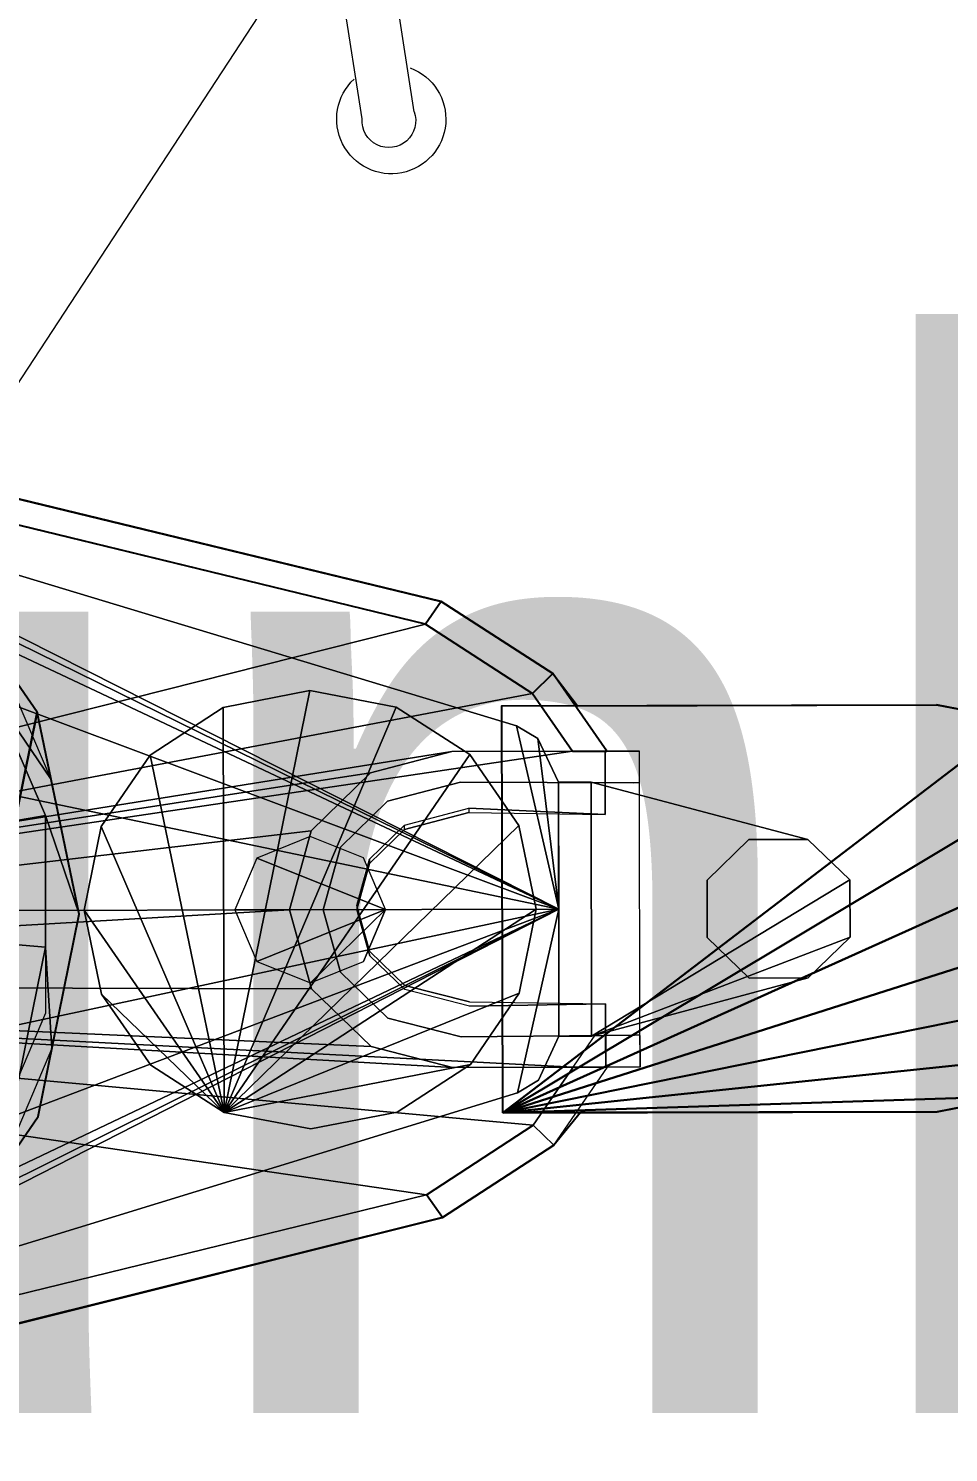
# Model space of a CAD drawing. Header units: millimetres. Extents: x 2562 to 7288, y 778 to 5635.
# Drawn here: x 5853.04 to 5870.69, y 1475.3 to 1502.59 of the extents above; entities that cross this region are included whole.
import ezdxf

# ---------------------------------------------------------------- set-up
doc = ezdxf.new("R2010")
doc.units = ezdxf.units.MM
doc.linetypes.add('x-ref_base elevations 1$0$DASHEDX2', pattern=[38.1, 25.4, -12.7])
doc.layers.add('0-gnl-gor3', color=252, linetype='Continuous')
doc.layers.add('2-tef-sabit', color=251, linetype='Continuous')
doc.styles.add('geomim', font='ARIALN.TTF')

# ---------------------------------------------------------------- blocks, each defined once
blk = doc.blocks.new('GRINDER')
at = {"layer": '0-gnl-gor3'}
for p, q in [((59.05, 135.17, -5.35), (101.95, 309.17, -5.35)), ((-99.37, 300.23, 6.99), (-59.05, 135.17, 6.99)), ((97.44, 290.2, 6.99), (59.05, 135.17, 6.99)), ((-79.86, 220.35, -5.35), (-59.05, 135.17, -5.35)), ((-45.2, 113.77, 6.99), (-59.05, 135.17, 6.99)), ((-59.05, 135.17, -5.35), (-45.2, 113.77, -5.35)), ((59.05, 135.17, 6.99), (45.2, 113.77, 6.99)), ((45.2, 113.77, -5.35), (59.05, 135.17, -5.35)), ((-38.99, 123.55, -4.2), (-38.99, 40.23, -4.2)), ((38.99, 123.55, -4.2), (38.99, 40.23, -4.2)), ((-30.26, 103.47, 6.99), (-45.2, 113.77, 6.99)), ((-45.2, 113.77, -5.35), (-38.95, 109.09, -5.35)), ((38.96, 108.68, -5.35), (45.2, 113.77, -5.35)), ((-38.95, 109.09, -5.35), (-38.99, 40.23, -5.35)), ((38.99, 40.23, -5.35), (38.96, 108.68, -5.35)), ((-36.02, 24.84, -4.2), (-38.99, 40.23, -4.2)), ((38.99, 40.23, -4.2), (36.02, 24.84, -4.2))]:
    blk.add_line(p, q, dxfattribs=at)
at = {"layer": '0-gnl-gor3', "extrusion": (-0.96011, -0.249735, 0.125786)}
blk.add_line((-59.05, 135.17, 6.99), (-99.37, 300.23, 6.99), dxfattribs=at)
at = {"layer": '0-gnl-gor3', "lineweight": 9}
for p, q in [((94.13, 301.03, 40.57), (54.65, 138.21, 40.57)), ((-92.3, 291.53, 40.57), (-54.65, 138.21, 40.57)), ((-85.34, 285.57, 163.68), (-35.19, 120.75, 163.68)), ((35.19, 120.75, 163.68), (85.34, 285.57, 163.68)), ((-37.98, 212.68, 411.81), (-70.81, 235.32, 411.81)), ((-37.98, 212.68, 560.7), (-70.81, 235.32, 560.7)), ((-37.98, 212.68, 549.51), (-70.81, 235.32, 549.51)), ((72.31, 235.32, 411.81), (39.48, 212.68, 411.81)), ((72.31, 235.32, 560.7), (39.48, 212.68, 560.7)), ((72.31, 235.32, 549.51), (39.48, 212.68, 549.51)), ((-18.14, 211.17, 396.58), (-53.04, 226.09, 396.58)), ((-18.14, 211.17, 396.58), (-53.04, 226.09, 396.58)), ((54.54, 226.09, 396.58), (19.64, 211.17, 396.58)), ((54.54, 226.09, 396.58), (19.64, 211.17, 396.58)), ((0.75, 204.73, 411.81), (-37.98, 212.68, 411.81)), ((0.75, 204.73, 560.7), (-37.98, 212.68, 560.7)), ((0.75, 204.73, 549.51), (-37.98, 212.68, 549.51)), ((19.64, 211.17, 396.58), (-18.14, 211.17, 396.58)), ((19.64, 211.17, 396.58), (-18.14, 211.17, 396.58)), ((39.48, 212.68, 411.81), (0.75, 204.73, 411.81)), ((39.48, 212.68, 560.7), (0.75, 204.73, 560.7)), ((39.48, 212.68, 549.51), (0.75, 204.73, 549.51)), ((-16.07, 200.46, 251.81), (0, 203.76, 251.81)), ((-16.07, 200.46, 283.99), (0, 203.76, 283.99)), ((0, 203.76, 251.81), (16.07, 200.46, 251.81)), ((0, 203.76, 283.99), (16.07, 200.46, 283.99)), ((-29.7, 191.06, 165.08), (-16.07, 200.46, 165.08)), ((-29.7, 191.06, 251.81), (-16.07, 200.46, 251.81)), ((-29.7, 191.06, 283.99), (-16.07, 200.46, 283.99)), ((16.07, 200.46, 165.08), (29.7, 191.06, 165.08)), ((16.07, 200.46, 251.81), (29.7, 191.06, 251.81)), ((16.07, 200.46, 283.99), (29.7, 191.06, 283.99)), ((-38.81, 177, 251.81), (-29.7, 191.06, 251.81)), ((-38.81, 177, 283.99), (-29.7, 191.06, 283.99)), ((-29.7, 191.06, 283.99), (-29.7, 191.06, 313.37)), ((29.7, 191.06, 165.08), (38.81, 177, 165.08)), ((29.7, 191.06, 251.81), (38.81, 177, 251.81)), ((29.7, 191.06, 283.99), (38.81, 177, 283.99)), ((-42.01, 160.41, 165.08), (-38.81, 177, 165.08)), ((-42.01, 160.41, 251.81), (-38.81, 177, 251.81)), ((-42.01, 160.41, 283.99), (-38.81, 177, 283.99)), ((-38.81, 177, 251.81), (-38.81, 177, 165.08)), ((-38.81, 177, 313.37), (-38.81, 177, 283.99)), ((-9.91, 170.64, 313.37), (0, 174.87, 313.37)), ((0, 174.87, 313.37), (9.91, 170.64, 313.37)), ((38.81, 177, 165.08), (42.01, 160.41, 165.08)), ((38.81, 177, 251.81), (42.01, 160.41, 251.81)), ((38.81, 177, 283.99), (42.01, 160.41, 283.99)), ((-14.01, 160.41, 313.37), (-9.91, 170.64, 313.37)), ((9.91, 170.64, 313.37), (14.01, 160.41, 313.37)), ((0, 164.38, 40.57), (-15.13, 160.2, 40.57)), ((0, 164.38, 46.17), (-15.13, 160.2, 46.17)), ((15.13, 160.2, 40.57), (0, 164.38, 40.57)), ((15.13, 160.2, 46.17), (0, 164.38, 46.17)), ((-38.81, 143.82, 165.08), (-42.01, 160.41, 165.08)), ((-38.81, 143.82, 251.81), (-42.01, 160.41, 251.81)), ((-38.81, 143.82, 283.99), (-42.01, 160.41, 283.99)), ((-42.01, 160.41, 283.99), (-42.01, 160.41, 313.37)), ((-15.13, 160.2, 40.57), (-26.2, 148.77, 40.57)), ((-15.13, 160.2, 46.17), (-26.2, 148.77, 46.17)), ((-9.91, 150.19, 313.37), (-14.01, 160.41, 313.37)), ((14.01, 160.41, 313.37), (9.91, 150.19, 313.37)), ((26.2, 148.77, 40.57), (15.13, 160.2, 40.57)), ((26.2, 148.77, 46.17), (15.13, 160.2, 46.17)), ((42.01, 160.41, 165.08), (38.81, 143.82, 165.08)), ((42.01, 160.41, 251.81), (38.81, 143.82, 251.81)), ((42.01, 160.41, 283.99), (38.81, 143.82, 283.99)), ((0, 157.92, 9.79), (-12, 154.6, 9.79)), ((0, 157.92, 40.57), (-12, 154.6, 40.57)), ((12, 154.6, 9.79), (0, 157.92, 9.79)), ((12, 154.6, 40.57), (0, 157.92, 40.57)), ((-12, 154.6, 9.79), (-20.78, 145.54, 9.79)), ((-12, 154.6, 40.57), (-20.78, 145.54, 40.57)), ((20.78, 145.54, 9.79), (12, 154.6, 9.79)), ((20.78, 145.54, 40.57), (12, 154.6, 40.57)), ((0, 145.95, 313.37), (-9.91, 150.19, 313.37)), ((-0.82, 151.45, 40.57), (-9.69, 149, 40.57)), ((0, 151.45, 46.17), (-8.86, 149, 46.17)), ((8.04, 149, 40.57), (-0.82, 151.45, 40.57)), ((8.86, 149, 46.17), (0, 151.45, 46.17)), ((9.91, 150.19, 313.37), (0, 145.95, 313.37)), ((-26.2, 148.77, 40.57), (-30.26, 133.16, 40.57)), ((-26.2, 148.77, 46.17), (-30.26, 133.16, 46.17)), ((-9.69, 149, 40.57), (-16.18, 142.3, 40.57)), ((-8.86, 149, 46.17), (-15.35, 142.3, 46.17)), ((14.53, 142.3, 40.57), (8.04, 149, 40.57)), ((15.35, 142.3, 46.17), (8.86, 149, 46.17)), ((30.26, 133.16, 40.57), (26.2, 148.77, 40.57)), ((30.26, 133.16, 46.17), (26.2, 148.77, 46.17)), ((-20.78, 145.54, 9.79), (-24.41, 131.54, 9.79)), ((-20.78, 145.54, 40.57), (-24.41, 131.54, 40.57)), ((24.41, 131.54, 9.79), (20.78, 145.54, 9.79)), ((24.41, 131.54, 40.57), (20.78, 145.54, 40.57)), ((-29.7, 129.76, 165.08), (-38.81, 143.82, 165.08)), ((-29.7, 129.76, 251.81), (-38.81, 143.82, 251.81)), ((-29.7, 129.76, 283.99), (-38.81, 143.82, 283.99)), ((-16.18, 142.3, 40.57), (-19.39, 129.92, 40.57)), ((-15.35, 142.3, 46.17), (-18.57, 129.92, 46.17)), ((17.74, 129.92, 40.57), (14.53, 142.3, 40.57)), ((18.57, 129.92, 46.17), (15.35, 142.3, 46.17)), ((38.81, 143.82, 165.08), (29.7, 129.76, 165.08)), ((38.81, 143.82, 251.81), (29.7, 129.76, 251.81)), ((38.81, 143.82, 283.99), (29.7, 129.76, 283.99)), ((38.81, 143.82, 283.99), (38.81, 143.82, 313.37)), ((-41.38, 117.71, 40.57), (-54.65, 138.21, 40.57)), ((-30.26, 110.04, 40.57), (-30.26, 133.16, 40.57)), ((-30.26, 110.04, 46.17), (-30.26, 133.16, 46.17)), ((-24.21, 98.3, 12.51), (-24.41, 131.54, 9.79)), ((-24.21, 103.8, 40.57), (-24.41, 131.54, 40.57)), ((24.21, 98.3, 12.51), (24.41, 131.54, 9.79)), ((24.21, 103.8, 40.57), (24.41, 131.54, 40.57)), ((30.26, 133.16, 46.17), (30.26, 110.04, 46.17)), ((30.26, 133.16, 40.57), (30.26, 110.04, 40.57)), ((-29.7, 129.76, 251.81), (-29.7, 129.76, 165.08)), ((-16.07, 120.37, 165.08), (-29.7, 129.76, 165.08)), ((-16.07, 120.37, 251.81), (-29.7, 129.76, 251.81)), ((-16.07, 120.37, 283.99), (-29.7, 129.76, 283.99)), ((-19.39, 129.92, 40.57), (-18.15, 103.8, 40.57)), ((-18.57, 129.92, 46.17), (-18.15, 103.8, 46.17)), ((29.7, 129.76, 165.08), (16.07, 120.37, 165.08)), ((29.7, 129.76, 251.81), (16.07, 120.37, 251.81)), ((29.7, 129.76, 283.99), (16.07, 120.37, 283.99)), ((17.74, 129.92, 40.57), (18.15, 103.8, 40.57)), ((18.57, 129.92, 46.17), (18.15, 103.8, 46.17)), ((29.7, 129.76, 165.08), (29.7, 129.76, 251.81)), ((29.7, 129.76, 283.99), (29.7, 129.76, 313.37)), ((-38.99, 123.55, -4.2), (38.99, 123.55, -4.2)), ((-35.19, 120.75, 102.12), (-32.74, 116.71, 102.12)), ((-35.19, 120.75, 250.42), (-32.74, 116.71, 250.42)), ((0, 117.07, 165.08), (-16.07, 120.37, 165.08)), ((0, 117.07, 251.81), (-16.07, 120.37, 251.81)), ((0, 117.07, 283.99), (-16.07, 120.37, 283.99)), ((16.07, 120.37, 165.08), (0, 117.07, 165.08)), ((16.07, 120.37, 251.81), (0, 117.07, 251.81)), ((16.07, 120.37, 283.99), (0, 117.07, 283.99)), ((35.19, 120.75, 102.12), (32.74, 116.71, 102.12)), ((35.19, 120.75, 163.68), (32.74, 116.71, 163.68)), ((35.19, 120.75, 250.42), (32.74, 116.71, 250.42)), ((35.19, 120.75, 282.59), (32.74, 116.71, 282.59)), ((-30.26, 110.04, 40.57), (-41.38, 117.71, 40.57)), ((41.38, 117.71, 40.57), (45.2, 113.77, 6.99)), ((-32.74, 116.71, 102.12), (-24.32, 112.75, 102.12)), ((-32.74, 116.71, 163.68), (-32.74, 116.71, 163.68)), ((-32.74, 116.71, 163.68), (-24.32, 112.75, 163.68)), ((-32.74, 116.71, 250.42), (-24.32, 112.75, 250.42)), ((32.74, 116.71, 102.12), (24.32, 112.75, 102.12)), ((32.74, 116.71, 250.42), (24.32, 112.75, 250.42)), ((24.32, 112.75, 102.12), (-24.32, 112.75, 102.12)), ((24.32, 112.75, 163.68), (-24.32, 112.75, 163.68)), ((24.32, 112.75, 250.42), (-24.32, 112.75, 250.42)), ((24.32, 112.75, 282.59), (-24.32, 112.75, 282.59)), ((45.2, 113.77, 6.99), (30.26, 103.47, 6.99)), ((-30.26, 103.47, 6.99), (-30.26, 110.04, 40.57)), ((-30.26, 110.04, 46.17), (-30.26, 103.8, 46.17)), ((30.26, 110.04, 46.17), (30.26, 110.04, 40.57)), ((30.26, 110.04, 46.17), (30.26, 103.8, 46.17)), ((-24.32, 106.5, 107.72), (-13.28, 64.92, 107.72)), ((-24.32, 106.5, 102.12), (-13.28, 64.92, 102.12)), ((24.32, 106.5, 107.72), (13.28, 64.92, 107.72)), ((24.32, 106.5, 102.12), (13.28, 64.92, 102.12)), ((-30.26, 97.22, 6.99), (-30.26, 103.8, 40.57)), ((-30.26, 103.8, 40.57), (-18.15, 103.8, 40.57)), ((-30.26, 103.8, 40.57), (-30.26, 103.8, 46.17)), ((-24.21, 98.3, 12.51), (-24.21, 103.8, 40.57)), ((24.21, 98.3, 12.51), (24.21, 103.8, 40.57)), ((30.26, 97.22, 6.99), (30.26, 103.8, 40.57)), ((30.26, 103.8, 40.57), (30.26, 103.8, 46.17)), ((-30.26, 103.47, 6.99), (-30.26, 97.22, 6.99)), ((30.26, 103.47, 6.99), (30.26, 97.22, 6.99)), ((-24.21, 97.22, 6.99), (-24.21, 98.3, 12.51)), ((24.19, 97.22, 6.99), (24.19, 98.3, 12.51)), ((-21.85, 97.22, 6.99), (-30.26, 97.22, 6.99)), ((24.21, 97.22, 6.99), (-24.21, 97.22, 6.99)), ((30.26, 97.22, 6.99), (21.85, 97.22, 6.99)), ((-13.28, 76.27, 85.34), (-5.5, 84.3, 85.34)), ((-13.28, 76.27, 102.12), (-5.5, 84.3, 102.12)), ((-5.5, 84.3, 85.34), (5.5, 84.3, 85.34)), ((-5.5, 84.3, 102.12), (5.5, 84.3, 102.12)), ((5.5, 84.3, 85.34), (13.28, 76.27, 85.34)), ((5.5, 84.3, 102.12), (13.28, 76.27, 102.12)), ((-13.28, 64.92, 85.34), (-13.28, 76.27, 85.34)), ((-13.28, 64.92, 102.12), (-13.28, 76.27, 102.12)), ((13.28, 76.27, 85.34), (13.28, 64.92, 85.34)), ((13.28, 76.27, 102.12), (13.28, 64.92, 102.12)), ((-5.5, 56.89, 85.34), (-13.28, 64.92, 85.34)), ((-5.5, 56.89, 107.72), (-13.28, 64.92, 107.72)), ((-5.5, 56.89, 102.12), (-13.28, 64.92, 102.12)), ((-13.28, 64.92, 102.12), (-13.28, 64.92, 107.72)), ((13.28, 64.92, 85.34), (5.5, 56.89, 85.34)), ((13.28, 64.92, 107.72), (5.5, 56.89, 107.72)), ((13.28, 64.92, 102.12), (5.5, 56.89, 102.12)), ((5.5, 56.89, 85.34), (-5.5, 56.89, 85.34)), ((5.5, 56.89, 107.72), (-5.5, 56.89, 107.72)), ((5.5, 56.89, 102.12), (-5.5, 56.89, 102.12)), ((5.5, 56.89, 102.12), (5.5, 56.89, 107.72))]:
    blk.add_line(p, q, dxfattribs=at)
at = {"layer": '0-gnl-gor3', "lineweight": 9, "extrusion": (0, -1, 0)}
for p, q in [((94.13, 301.03, 40.57), (54.65, 138.21, 40.57)), ((54.65, 138.21, 40.57), (41.38, 117.71, 40.57)), ((41.38, 117.71, 40.57), (24.13, 105.82, 40.57))]:
    blk.add_line(p, q, dxfattribs=at)
at = {"layer": '0-gnl-gor3', "lineweight": 9, "extrusion": (1, 2e-16, -2e-16)}
blk.add_line((30.26, 110.04, 40.57), (41.38, 117.71, 40.57), dxfattribs=at)
at = {"layer": '0-gnl-gor3', "lineweight": 9, "extrusion": (-0.96011, -0.249735, 0.125786)}
blk.add_line((-13.28, 76.27, 85.34), (-13.28, 76.27, 102.12), dxfattribs=at)
at = {"layer": '0-gnl-gor3'}
for points in [[(-59.05, 135.17, 6.99), (-54.65, 138.21, 40.57), (-92.3, 291.53, 40.57), (-99.37, 300.23, 6.99)], [(-45.2, 113.77, 6.99), (-59.05, 135.17, 6.99), (-54.65, 138.21, 40.57), (-41.38, 117.71, 40.57)]]:
    blk.add_3dface(points, dxfattribs=at)
at = {"layer": '0-gnl-gor3', "lineweight": 9}
for points, invisible_edges in [([(94.13, 301.03, 40.57), (97.44, 290.2, 6.99), (59.05, 135.17, 6.99), (54.65, 138.21, 40.57)], 7), ([(-35.19, 120.75, 102.12), (-35.19, 120.75, 163.68), (-85.34, 285.57, 163.68), (-85.34, 285.57, 102.12)], 4), ([(35.19, 120.75, 102.12), (35.19, 120.75, 163.68), (85.34, 285.57, 163.68), (85.34, 285.57, 102.12)], 5), ([(-70.81, 235.32, 411.81), (-37.98, 212.68, 411.81), (-37.98, 212.68, 560.7), (-70.81, 235.32, 560.7)], 2), ([(39.48, 212.68, 411.81), (72.31, 235.32, 411.81), (72.31, 235.32, 560.7), (39.48, 212.68, 560.7)], 10), ([(-37.98, 212.68, 411.81), (0.75, 204.73, 411.81), (0.75, 204.73, 560.7), (-37.98, 212.68, 560.7)], 10), ([(0.75, 204.73, 411.81), (39.48, 212.68, 411.81), (39.48, 212.68, 560.7), (0.75, 204.73, 560.7)], 10), ([(-16.07, 200.46, 165.08), (-16.07, 200.46, 251.81), (0, 203.76, 251.81), (0, 203.76, 165.08)], 4), ([(-16.07, 200.46, 283.99), (-16.07, 200.46, 313.37), (0, 203.76, 313.37), (0, 203.76, 283.99)], 5), ([(0, 203.76, 165.08), (0, 203.76, 251.81), (16.07, 200.46, 251.81), (16.07, 200.46, 165.08)], 5), ([(0, 203.76, 283.99), (0, 203.76, 313.37), (16.07, 200.46, 313.37), (16.07, 200.46, 283.99)], 5), ([(-29.7, 191.06, 283.99), (-29.7, 191.06, 313.37), (-16.07, 200.46, 313.37), (-16.07, 200.46, 283.99)], 5), ([(16.07, 200.46, 165.08), (16.07, 200.46, 251.81), (29.7, 191.06, 251.81), (29.7, 191.06, 165.08)], 5), ([(16.07, 200.46, 283.99), (16.07, 200.46, 313.37), (29.7, 191.06, 313.37), (29.7, 191.06, 283.99)], 1), ([(-38.81, 177, 165.08), (-38.81, 177, 251.81), (-29.7, 191.06, 251.81), (-29.7, 191.06, 165.08)], 1), ([(-38.81, 177, 283.99), (-38.81, 177, 313.37), (-29.7, 191.06, 313.37), (-29.7, 191.06, 283.99)], 5), ([(29.7, 191.06, 165.08), (29.7, 191.06, 251.81), (38.81, 177, 251.81), (38.81, 177, 165.08)], 1), ([(29.7, 191.06, 283.99), (29.7, 191.06, 313.37), (38.81, 177, 313.37), (38.81, 177, 283.99)], 4), ([(-42.01, 160.41, 165.08), (-42.01, 160.41, 251.81), (-38.81, 177, 251.81), (-38.81, 177, 165.08)], 5), ([(-42.01, 160.41, 283.99), (-42.01, 160.41, 313.37), (-38.81, 177, 313.37), (-38.81, 177, 283.99)], 5), ([(38.81, 177, 165.08), (38.81, 177, 251.81), (42.01, 160.41, 251.81), (42.01, 160.41, 165.08)], 4), ([(38.81, 177, 283.99), (38.81, 177, 313.37), (42.01, 160.41, 313.37), (42.01, 160.41, 283.99)], 5), ([(-8.86, 149, 46.17), (0, 151.45, 46.17), (0, 164.38, 46.17), (-15.13, 160.2, 46.17)], 10), ([(0, 151.45, 46.17), (8.86, 149, 46.17), (15.13, 160.2, 46.17), (0, 164.38, 46.17)], 10), ([(-38.81, 143.82, 165.08), (-38.81, 143.82, 251.81), (-42.01, 160.41, 251.81), (-42.01, 160.41, 165.08)], 5), ([(-38.81, 143.82, 283.99), (-38.81, 143.82, 313.37), (-42.01, 160.41, 313.37), (-42.01, 160.41, 283.99)], 5), ([(-15.35, 142.3, 46.17), (-8.86, 149, 46.17), (-15.13, 160.2, 46.17), (-26.2, 148.77, 46.17)], 10), ([(26.2, 148.77, 46.17), (15.13, 160.2, 46.17), (8.86, 149, 46.17), (15.35, 142.3, 46.17)], 10), ([(42.01, 160.41, 165.08), (42.01, 160.41, 251.81), (38.81, 143.82, 251.81), (38.81, 143.82, 165.08)], 5), ([(42.01, 160.41, 283.99), (42.01, 160.41, 313.37), (38.81, 143.82, 313.37), (38.81, 143.82, 283.99)], 5), ([(0, 157.92, 9.79), (-12, 154.6, 9.79), (-12, 154.6, 40.57), (0, 157.92, 40.57)], 10), ([(12, 154.6, 9.79), (0, 157.92, 9.79), (0, 157.92, 40.57), (12, 154.6, 40.57)], 10), ([(-12, 154.6, 9.79), (-12, 154.6, 40.57), (-20.78, 145.54, 40.57), (-20.78, 145.54, 9.79)], 5), ([(12, 154.6, 9.79), (20.78, 145.54, 9.79), (20.78, 145.54, 40.57), (12, 154.6, 40.57)], 10), ([(8.86, 149, 46.17), (8.04, 149, 40.57), (-0.82, 151.45, 40.57), (0, 151.45, 46.17)], 5), ([(-26.2, 148.77, 46.17), (-15.35, 142.3, 46.17), (-18.57, 129.92, 46.17), (-30.26, 133.16, 46.17)], 5), ([(8.04, 149, 40.57), (14.53, 142.3, 40.57), (15.35, 142.3, 46.17), (8.86, 149, 46.17)], 10), ([(30.26, 133.16, 46.17), (18.57, 129.92, 46.17), (15.35, 142.3, 46.17), (26.2, 148.77, 46.17)], 5), ([(-20.78, 145.54, 9.79), (-20.78, 145.54, 40.57), (-24.41, 131.54, 40.57), (-24.41, 131.54, 9.79)], 5), ([(20.78, 145.54, 9.79), (20.78, 145.54, 40.57), (24.41, 131.54, 40.57), (24.41, 131.54, 9.79)], 5), ([(-29.7, 129.76, 165.08), (-29.7, 129.76, 251.81), (-38.81, 143.82, 251.81), (-38.81, 143.82, 165.08)], 5), ([(-29.7, 129.76, 283.99), (-29.7, 129.76, 313.37), (-38.81, 143.82, 313.37), (-38.81, 143.82, 283.99)], 4), ([(14.53, 142.3, 40.57), (17.74, 129.92, 40.57), (18.57, 129.92, 46.17), (15.35, 142.3, 46.17)], 10), ([(38.81, 143.82, 165.08), (38.81, 143.82, 251.81), (29.7, 129.76, 251.81), (29.7, 129.76, 165.08)], 5), ([(38.81, 143.82, 283.99), (38.81, 143.82, 313.37), (29.7, 129.76, 313.37), (29.7, 129.76, 283.99)], 5), ([(-30.26, 133.16, 46.17), (-18.57, 129.92, 46.17), (-18.15, 103.8, 46.17), (-30.26, 103.8, 46.17)], 1), ([(-24.41, 131.54, 40.57), (-24.41, 131.54, 9.79), (-24.21, 98.3, 12.51), (-24.21, 103.8, 40.57)], 5), ([(30.26, 103.8, 46.17), (18.15, 103.8, 46.17), (18.57, 129.92, 46.17), (30.26, 133.16, 46.17)], 4), ([(24.21, 103.8, 40.57), (24.21, 98.3, 12.51), (24.41, 131.54, 9.79), (24.41, 131.54, 40.57)], 5), ([(-16.07, 120.37, 165.08), (-16.07, 120.37, 251.81), (-29.7, 129.76, 251.81), (-29.7, 129.76, 165.08)], 5), ([(-16.07, 120.37, 283.99), (-16.07, 120.37, 313.37), (-29.7, 129.76, 313.37), (-29.7, 129.76, 283.99)], 1), ([(29.7, 129.76, 165.08), (29.7, 129.76, 251.81), (16.07, 120.37, 251.81), (16.07, 120.37, 165.08)], 5), ([(29.7, 129.76, 283.99), (29.7, 129.76, 313.37), (16.07, 120.37, 313.37), (16.07, 120.37, 283.99)], 5), ([(17.74, 129.92, 40.57), (18.15, 103.8, 40.57), (18.15, 103.8, 46.17), (18.57, 129.92, 46.17)], 8), ([(-32.74, 116.71, 282.59), (-35.19, 120.75, 282.59), (-35.19, 120.75, 250.42), (-32.74, 116.71, 250.42)], 2), ([(0, 117.07, 165.08), (0, 117.07, 251.81), (-16.07, 120.37, 251.81), (-16.07, 120.37, 165.08)], 5), ([(0, 117.07, 283.99), (0, 117.07, 313.37), (-16.07, 120.37, 313.37), (-16.07, 120.37, 283.99)], 5), ([(16.07, 120.37, 165.08), (16.07, 120.37, 251.81), (0, 117.07, 251.81), (0, 117.07, 165.08)], 5), ([(16.07, 120.37, 283.99), (16.07, 120.37, 313.37), (0, 117.07, 313.37), (0, 117.07, 283.99)], 5), ([(35.19, 120.75, 282.59), (32.74, 116.71, 282.59), (32.74, 116.71, 250.42), (35.19, 120.75, 250.42)], 8), ([(35.19, 120.75, 163.68), (32.74, 116.71, 163.68), (32.74, 116.71, 102.12), (35.19, 120.75, 102.12)], 8), ([(45.2, 113.77, 6.99), (30.26, 103.47, 6.99), (30.26, 110.04, 40.57), (41.38, 117.71, 40.57)], 8), ([(-24.32, 112.75, 102.12), (-24.32, 106.5, 102.12), (-24.32, 106.5, 163.68), (-24.32, 112.75, 163.68)], 2), ([(24.32, 106.5, 163.68), (24.32, 112.75, 163.68), (24.32, 112.75, 102.12), (24.32, 106.5, 102.12)], 8), ([(-13.28, 64.92, 102.12), (-13.28, 64.92, 107.72), (-24.32, 106.5, 107.72), (-24.32, 106.5, 102.12)], 5), ([(13.28, 64.92, 102.12), (13.28, 64.92, 107.72), (24.32, 106.5, 107.72), (24.32, 106.5, 102.12)], 5), ([(-24.21, 97.22, 6.99), (-30.26, 97.22, 6.99), (-30.26, 103.8, 40.57), (-24.21, 103.8, 40.57)], 8), ([(-30.26, 97.22, 6.99), (-30.26, 103.8, 40.57), (-24.21, 103.8, 40.57), (-24.21, 97.22, 6.99)], 4), ([(30.26, 97.22, 6.99), (30.26, 103.8, 40.57), (24.21, 103.8, 40.57), (24.21, 97.22, 6.99)], 4), ([(-5.5, 84.3, 85.34), (-13.28, 76.27, 85.34), (-13.28, 76.27, 102.12), (-5.5, 84.3, 102.12)], 2), ([(5.5, 84.3, 85.34), (-5.5, 84.3, 85.34), (-5.5, 84.3, 102.12), (5.5, 84.3, 102.12)], 8), ([(13.28, 76.27, 102.12), (13.28, 76.27, 85.34), (5.5, 84.3, 85.34), (5.5, 84.3, 102.12)], 4), ([(-13.28, 76.27, 85.34), (-13.28, 64.92, 85.34), (-13.28, 64.92, 102.12), (-13.28, 76.27, 102.12)], 8), ([(13.28, 76.27, 85.34), (13.28, 76.27, 102.12), (13.28, 64.92, 102.12), (13.28, 64.92, 85.34)], 4), ([(-13.28, 64.92, 85.34), (-13.28, 64.92, 102.12), (-5.5, 56.89, 102.12), (-5.5, 56.89, 85.34)], 4), ([(-5.5, 56.89, 102.12), (-5.5, 56.89, 107.72), (-13.28, 64.92, 107.72), (-13.28, 64.92, 102.12)], 5), ([(5.5, 56.89, 85.34), (13.28, 64.92, 85.34), (13.28, 64.92, 102.12), (5.5, 56.89, 102.12)], 2), ([(5.5, 56.89, 102.12), (5.5, 56.89, 107.72), (13.28, 64.92, 107.72), (13.28, 64.92, 102.12)], 5), ([(-5.5, 56.89, 85.34), (-5.5, 56.89, 102.12), (5.5, 56.89, 102.12), (5.5, 56.89, 85.34)], 1), ([(-5.5, 56.89, 102.12), (-5.5, 56.89, 107.72), (5.5, 56.89, 107.72), (5.5, 56.89, 102.12)], 5), ([(5.5, 56.89, 102.12), (5.5, 56.89, 107.72), (-5.5, 56.89, 107.72), (-5.5, 56.89, 102.12)], 5)]:
    blk.add_3dface(points, dxfattribs=dict(at, invisible_edges=invisible_edges))
for points in [[(-29.7, 191.06, 165.08), (-29.7, 191.06, 251.81), (-16.07, 200.46, 251.81), (-16.07, 200.46, 165.08)], [(0, 164.38, 40.57), (-15.13, 160.2, 40.57), (-15.13, 160.2, 46.17), (0, 164.38, 46.17)], [(0, 164.38, 40.57), (0, 164.38, 46.17), (15.13, 160.2, 46.17), (15.13, 160.2, 40.57)], [(-15.13, 160.2, 40.57), (-26.2, 148.77, 40.57), (-26.2, 148.77, 46.17), (-15.13, 160.2, 46.17)], [(15.13, 160.2, 40.57), (15.13, 160.2, 46.17), (26.2, 148.77, 46.17), (26.2, 148.77, 40.57)], [(-0.82, 151.45, 40.57), (0, 151.45, 46.17), (-8.86, 149, 46.17), (-9.69, 149, 40.57)], [(-26.2, 148.77, 40.57), (-30.26, 133.16, 40.57), (-30.26, 133.16, 46.17), (-26.2, 148.77, 46.17)], [(-16.18, 142.3, 40.57), (-9.69, 149, 40.57), (-8.86, 149, 46.17), (-15.35, 142.3, 46.17)], [(30.26, 133.16, 40.57), (26.2, 148.77, 40.57), (26.2, 148.77, 46.17), (30.26, 133.16, 46.17)], [(-18.57, 129.92, 46.17), (-15.35, 142.3, 46.17), (-16.18, 142.3, 40.57), (-19.39, 129.92, 40.57)], [(-30.26, 133.16, 40.57), (-30.26, 103.8, 40.57), (-30.26, 103.8, 46.17), (-30.26, 133.16, 46.17)], [(30.26, 103.8, 46.17), (30.26, 133.16, 46.17), (30.26, 133.16, 40.57), (30.26, 103.8, 40.57)], [(-19.39, 129.92, 40.57), (-18.57, 129.92, 46.17), (-18.15, 103.8, 46.17), (-18.15, 103.8, 40.57)], [(-32.74, 116.71, 163.68), (-35.19, 120.75, 163.68), (-35.19, 120.75, 102.12), (-32.74, 116.71, 102.12)], [(-32.74, 116.71, 250.42), (-32.74, 116.71, 282.59), (-24.32, 112.75, 282.59), (-24.32, 112.75, 250.42)], [(-32.74, 116.71, 102.12), (-32.74, 116.71, 163.68), (-24.32, 112.75, 163.68), (-24.32, 112.75, 102.12)], [(32.74, 116.71, 282.59), (24.32, 112.75, 282.59), (24.32, 112.75, 250.42), (32.74, 116.71, 250.42)], [(32.74, 116.71, 163.68), (24.32, 112.75, 163.68), (24.32, 112.75, 102.12), (32.74, 116.71, 102.12)], [(-24.32, 112.75, 250.42), (-24.32, 112.75, 282.59), (24.32, 112.75, 282.59), (24.32, 112.75, 250.42)], [(-24.32, 112.75, 102.12), (-24.32, 112.75, 163.68), (24.32, 112.75, 163.68), (24.32, 112.75, 102.12)], [(24.32, 112.75, 163.68), (24.32, 106.5, 163.68), (-24.32, 106.5, 163.68), (-24.32, 112.75, 163.68)], [(24.32, 112.75, 102.12), (24.32, 106.5, 102.12), (-24.32, 106.5, 102.12), (-24.32, 112.75, 102.12)], [(-30.26, 103.8, 40.57), (-30.26, 110.04, 40.57), (-30.26, 103.47, 6.99), (-30.26, 97.22, 6.99)], [(30.26, 103.47, 6.99), (30.26, 110.04, 40.57), (30.26, 103.8, 40.57), (30.26, 97.22, 6.99)], [(-24.32, 106.5, 107.72), (-24.32, 106.5, 163.68), (24.32, 106.5, 163.68), (24.32, 106.5, 107.72)], [(-18.15, 103.8, 40.57), (-30.26, 103.8, 40.57), (-30.26, 103.8, 46.17), (-18.15, 103.8, 46.17)], [(18.15, 103.8, 40.57), (30.26, 103.8, 40.57), (30.26, 103.8, 46.17), (18.15, 103.8, 46.17)]]:
    blk.add_3dface(points, dxfattribs=at)
at = {"layer": '0-gnl-gor3', "invisible_edges": 1}
for points in [[(41.38, 117.71, 40.57), (45.2, 113.77, 6.99), (59.05, 135.17, 6.99), (54.65, 138.21, 40.57)], [(-45.2, 113.77, 6.99), (-41.38, 117.71, 40.57), (-30.26, 110.04, 40.57), (-30.26, 103.47, 6.99)]]:
    blk.add_3dface(points, dxfattribs=at)
at = {"layer": '0-gnl-gor3'}
mesh = blk.add_polyface(dxfattribs=at)
corners = [(72.31, 235.32, 560.7), (39.48, 212.68, 560.7), (0.75, 204.73, 560.7), (-37.98, 212.68, 560.7), (-70.81, 235.32, 560.7), (-92.75, 269.2, 560.7), (-100.45, 309.17, 560.7), (-92.75, 349.13, 560.7), (-70.81, 383.01, 560.7), (-37.98, 405.65, 560.7), (0.75, 413.6, 560.7), (39.48, 405.65, 560.7), (72.31, 383.01, 560.7), (94.24, 349.13, 560.7), (101.95, 309.17, 560.7), (94.24, 269.2, 560.7), (72.31, 235.32, 560.7)]
mesh.append_faces([[corners[k] for k in face] for face in [(0, 15, 16)]], dxfattribs={"vtx0": -1})
mesh.append_faces([[corners[k] for k in face] for face in [(0, 3, 4), (0, 4, 5), (0, 5, 6), (0, 6, 7), (0, 7, 8), (0, 8, 9), (0, 9, 10), (0, 10, 11), (0, 11, 12), (0, 12, 13), (0, 13, 14), (0, 14, 15)]], dxfattribs={"vtx0": -1, "vtx2": -1})
mesh.append_faces([[corners[k] for k in face] for face in [(0, 1, 2, 3)]], dxfattribs={"vtx3": -1})
at = {"layer": '0-gnl-gor3', "lineweight": 9}
mesh = blk.add_polyface(dxfattribs=at)
corners = [(13.94, 412.55, 40.57), (-23.15, 410.66, 40.57), (-56.71, 394.27, 40.57), (-81.63, 365.87, 40.57), (-94.13, 329.79, 40.57), (-92.3, 291.53, 40.57), (-54.65, 138.21, 40.57), (-41.38, 117.71, 40.57), (-30.26, 110.04, 40.57), (-30.26, 133.16, 40.57), (-26.2, 148.77, 40.57), (-15.13, 160.2, 40.57), (0, 164.38, 40.57), (15.13, 160.2, 40.57), (26.2, 148.77, 40.57), (30.26, 133.16, 40.57), (30.26, 110.04, 40.57), (41.38, 117.71, 40.57), (54.65, 138.21, 40.57), (54.65, 138.21, 40.57), (94.13, 301.03, 40.57), (92.3, 339.3, 40.57), (76.42, 373.93, 40.57), (48.9, 399.65, 40.57), (13.94, 412.55, 40.57)]
mesh.append_faces([[corners[k] for k in face] for face in [(0, 23, 24)]], dxfattribs={"vtx0": -1})
mesh.append_faces([[corners[k] for k in face] for face in [(0, 3, 4), (0, 4, 5), (0, 5, 6), (0, 6, 7), (0, 7, 8), (0, 8, 9), (0, 9, 10), (0, 10, 11), (0, 11, 12), (0, 12, 13), (0, 13, 14), (0, 14, 15), (0, 15, 16), (0, 16, 17), (0, 17, 18), (0, 18, 19), (0, 19, 20), (0, 20, 21), (0, 21, 22), (0, 22, 23)]], dxfattribs={"vtx0": -1, "vtx2": -1})
mesh.append_faces([[corners[k] for k in face] for face in [(0, 1, 2, 3)]], dxfattribs={"vtx3": -1})
mesh = blk.add_polyface(dxfattribs=at)
corners = [(0, 112.75, 163.68), (24.32, 112.75, 163.68), (32.74, 116.71, 163.68), (35.19, 120.75, 163.68), (85.34, 285.57, 163.68), (76.51, 263.58, 163.68), (62.47, 244.7, 163.68), (44.18, 230.21, 163.68), (22.87, 221.1, 163.68), (0, 217.99, 163.68), (-22.87, 221.1, 163.68), (-44.18, 230.21, 163.68), (-62.47, 244.7, 163.68), (-76.51, 263.58, 163.68), (-85.34, 285.57, 163.68), (-35.19, 120.75, 163.68), (-32.74, 116.71, 163.68), (-24.32, 112.75, 163.68), (24.32, 112.75, 163.68)]
mesh.append_faces([[corners[k] for k in face] for face in [(0, 17, 18)]], dxfattribs={"vtx0": -1})
mesh.append_faces([[corners[k] for k in face] for face in [(0, 3, 4), (0, 4, 5), (0, 5, 6), (0, 6, 7), (0, 7, 8), (0, 8, 9), (0, 9, 10), (0, 10, 11), (0, 11, 12), (0, 12, 13), (0, 13, 14), (0, 14, 15), (0, 15, 16), (0, 16, 17)]], dxfattribs={"vtx0": -1, "vtx2": -1})
mesh.append_faces([[corners[k] for k in face] for face in [(0, 1, 2, 3)]], dxfattribs={"vtx3": -1})
mesh = blk.add_polyface(dxfattribs=at)
corners = [(38.81, 177, 313.37), (42.01, 160.41, 313.37), (38.81, 143.82, 313.37), (29.7, 129.76, 313.37), (16.07, 120.37, 313.37), (0, 117.07, 313.37), (-16.07, 120.37, 313.37), (-29.7, 129.76, 313.37), (-38.81, 143.82, 313.37), (-42.01, 160.41, 313.37), (-38.81, 177, 313.37), (-29.7, 191.06, 313.37), (-16.07, 200.46, 313.37), (0, 203.76, 313.37), (16.07, 200.46, 313.37), (29.7, 191.06, 313.37), (38.81, 177, 313.37)]
mesh.append_faces([[corners[k] for k in face] for face in [(0, 15, 16)]], dxfattribs={"vtx0": -1})
mesh.append_faces([[corners[k] for k in face] for face in [(0, 3, 4), (0, 4, 5), (0, 5, 6), (0, 6, 7), (0, 7, 8), (0, 8, 9), (0, 9, 10), (0, 10, 11), (0, 11, 12), (0, 12, 13), (0, 13, 14), (0, 14, 15)]], dxfattribs={"vtx0": -1, "vtx2": -1})
mesh.append_faces([[corners[k] for k in face] for face in [(0, 1, 2, 3)]], dxfattribs={"vtx3": -1})
mesh = blk.add_polyface(dxfattribs=at)
corners = [(0, 145.95, 316.17), (-9.91, 150.19, 316.17), (-14.01, 160.41, 316.17), (-9.91, 170.64, 316.17), (0, 174.87, 316.17), (9.91, 170.64, 316.17), (14.01, 160.41, 316.17), (9.91, 150.19, 316.17), (0, 145.95, 316.17)]
mesh.append_faces([[corners[k] for k in face] for face in [(0, 7, 8)]], dxfattribs={"vtx0": -1})
mesh.append_faces([[corners[k] for k in face] for face in [(0, 3, 4), (0, 4, 5), (0, 5, 6), (0, 6, 7)]], dxfattribs={"vtx0": -1, "vtx2": -1})
mesh.append_faces([[corners[k] for k in face] for face in [(0, 1, 2, 3)]], dxfattribs={"vtx3": -1})
at = {"layer": '0-gnl-gor3'}
mesh = blk.add_polyface(dxfattribs=at)
corners = [(38.99, 123.55, -4.2), (-38.99, 123.55, -4.2), (-38.99, 40.23, -4.2), (-36.02, 24.84, -4.2), (-27.57, 11.78, -4.2), (-14.92, 3.06, -4.2), (0, 0, -4.2), (14.92, 3.06, -4.2), (27.57, 11.78, -4.2), (36.02, 24.84, -4.2), (38.99, 40.23, -4.2), (38.99, 123.55, -4.2)]
mesh.append_faces([[corners[k] for k in face] for face in [(0, 10, 11)]], dxfattribs={"vtx0": -1})
mesh.append_faces([[corners[k] for k in face] for face in [(0, 3, 4), (0, 4, 5), (0, 5, 6), (0, 6, 7), (0, 7, 8), (0, 8, 9), (0, 9, 10)]], dxfattribs={"vtx0": -1, "vtx2": -1})
mesh.append_faces([[corners[k] for k in face] for face in [(0, 1, 2, 3)]], dxfattribs={"vtx3": -1})
at = {"layer": '0-gnl-gor3', "lineweight": 9}
mesh = blk.add_polyface(dxfattribs=at)
corners = [(24.32, 106.5, 107.72), (-24.32, 106.5, 107.72), (-13.28, 64.92, 107.72), (-5.5, 56.89, 107.72), (5.5, 56.89, 107.72), (13.28, 64.92, 107.72), (24.32, 106.5, 107.72)]
mesh.append_faces([[corners[k] for k in face] for face in [(0, 5, 6)]], dxfattribs={"vtx0": -1})
mesh.append_faces([[corners[k] for k in face] for face in [(0, 3, 4), (0, 4, 5)]], dxfattribs={"vtx0": -1, "vtx2": -1})
mesh.append_faces([[corners[k] for k in face] for face in [(0, 1, 2, 3)]], dxfattribs={"vtx3": -1})
mesh = blk.add_polymesh((2, 24), dxfattribs=dict(at, n_close=True))
for k, corner in enumerate([(-94.22, 302.67, 396.58), (-89.4, 277.67, 396.58), (-79.76, 253.66, 396.58), (-61.95, 235.28, 396.58), (-41.41, 221.12, 396.58), (-18.14, 211.17, 396.58), (7.04, 211.17, 396.58), (31.27, 216.14, 396.58), (54.54, 226.09, 396.58), (72.35, 244.47, 396.58), (86.07, 265.66, 396.58), (95.71, 289.67, 396.58), (95.71, 315.66, 396.58), (90.89, 340.66, 396.58), (81.25, 364.68, 396.58), (63.44, 383.05, 396.58), (42.9, 397.22, 396.58), (19.64, 407.16, 396.58), (-5.55, 407.16, 396.58), (-29.78, 402.19, 396.58), (-53.04, 392.24, 396.58), (-70.85, 373.87, 396.58), (-84.58, 352.67, 396.58), (-94.22, 328.66, 396.58), (-95.32, 282.52, 411.81), (-85.44, 257.91, 411.81), (-70.81, 235.32, 411.81), (-48.92, 220.23, 411.81), (-25.07, 210.03, 411.81), (0.75, 204.73, 411.81), (26.57, 210.03, 411.81), (50.42, 220.23, 411.81), (72.31, 235.32, 411.81), (86.93, 257.91, 411.81), (96.81, 282.52, 411.81), (101.95, 309.17, 411.81), (96.81, 335.81, 411.81), (86.93, 360.42, 411.81), (72.31, 383.01, 411.81), (50.42, 398.1, 411.81), (26.57, 408.3, 411.81), (0.75, 413.6, 411.81), (-25.07, 408.3, 411.81), (-48.92, 398.1, 411.81), (-70.81, 383.01, 411.81), (-85.44, 360.42, 411.81), (-95.32, 335.81, 411.81), (-100.45, 309.17, 411.81)]):
    mesh.set_mesh_vertex(divmod(k, 24), corner)
mesh = blk.add_polymesh((2, 24), dxfattribs=dict(at, n_close=True))
for k, corner in enumerate([(-62.32, 304.9, 337.16), (-59.16, 288.5, 337.16), (-52.83, 272.74, 337.16), (-41.14, 260.68, 337.16), (-27.67, 251.38, 337.16), (-12.4, 244.86, 337.16), (4.13, 244.86, 337.16), (20.03, 248.12, 337.16), (35.3, 254.65, 337.16), (46.99, 266.71, 337.16), (55.99, 280.62, 337.16), (62.32, 296.37, 337.16), (62.32, 313.43, 337.16), (59.16, 329.84, 337.16), (52.83, 345.59, 337.16), (41.14, 357.66, 337.16), (27.67, 366.95, 337.16), (12.4, 373.48, 337.16), (-4.13, 373.48, 337.16), (-20.03, 370.21, 337.16), (-35.3, 363.69, 337.16), (-46.99, 351.62, 337.16), (-55.99, 337.72, 337.16), (-62.32, 321.96, 337.16), (-94.22, 302.67, 396.58), (-89.4, 277.67, 396.58), (-79.76, 253.66, 396.58), (-61.95, 235.28, 396.58), (-41.41, 221.12, 396.58), (-18.14, 211.17, 396.58), (7.04, 211.17, 396.58), (31.27, 216.14, 396.58), (54.54, 226.09, 396.58), (72.35, 244.47, 396.58), (86.07, 265.66, 396.58), (95.71, 289.67, 396.58), (95.71, 315.66, 396.58), (90.89, 340.66, 396.58), (81.25, 364.68, 396.58), (63.44, 383.05, 396.58), (42.9, 397.22, 396.58), (19.64, 407.16, 396.58), (-5.55, 407.16, 396.58), (-29.78, 402.19, 396.58), (-53.04, 392.24, 396.58), (-70.85, 373.87, 396.58), (-84.58, 352.67, 396.58), (-94.22, 328.66, 396.58)]):
    mesh.set_mesh_vertex(divmod(k, 24), corner)
blk = doc.blocks.new('2 GROUP COFFEE MACHINE')
at = {"layer": '0-gnl-gor3', "lineweight": 9}
for p, q in [((354.87, 165.2, -129.04), (318.4, 170.84, -129.04)), ((353.49, 155.21, -129.04), (317.92, 160.73, -129.04))]:
    blk.add_line(p, q, dxfattribs=at)
for centre, radius, start, end in [((354.93, 159.6, -129.04), 10.47, 200.3604, 137.2638), ((355.22, 160.06, -129.04), 5.15, 250.4439, 93.8892)]:
    blk.add_arc(centre, radius, start, end, dxfattribs=at)
blk = doc.blocks.new('DELIUNIT')
at = {"layer": '0-gnl-gor3', "linetype": 'x-ref_base elevations 1$0$DASHEDX2', "lineweight": 0, "ltscale": 3}
blk.add_line((-97.5, 0), (-7.5, -59), dxfattribs=at)
at = {"layer": '0-gnl-gor3', "xscale": -0.1, "yscale": 0.1, "zscale": 0.1}
for name, p, rotation in [('2 GROUP COFFEE MACHINE', (-90.742, -7.892, -53.564), 180), ('GRINDER', (-40.133, -9.365, -11.332), 180.1219402477964)]:
    blk.add_blockref(name, p, dxfattribs=dict(at, rotation=rotation))

msp = doc.modelspace()

# ---------------------------------------------------------------- block references
at = {"layer": '2-tef-sabit', "rotation": 270}
msp.add_blockref('DELIUNIT', (5883.854, 1445.602), dxfattribs=at)

# ---------------------------------------------------------------- texts
at = {"color": 1, "ltscale": 3, "insert": (5897.805, 1496.055), "char_height": 20, "width": 1298.77624, "attachment_point": 3, "style": 'geomim'}
msp.add_mtext('{\\C12;odunluk}', dxfattribs=at)

doc.saveas('drawing.dxf')
